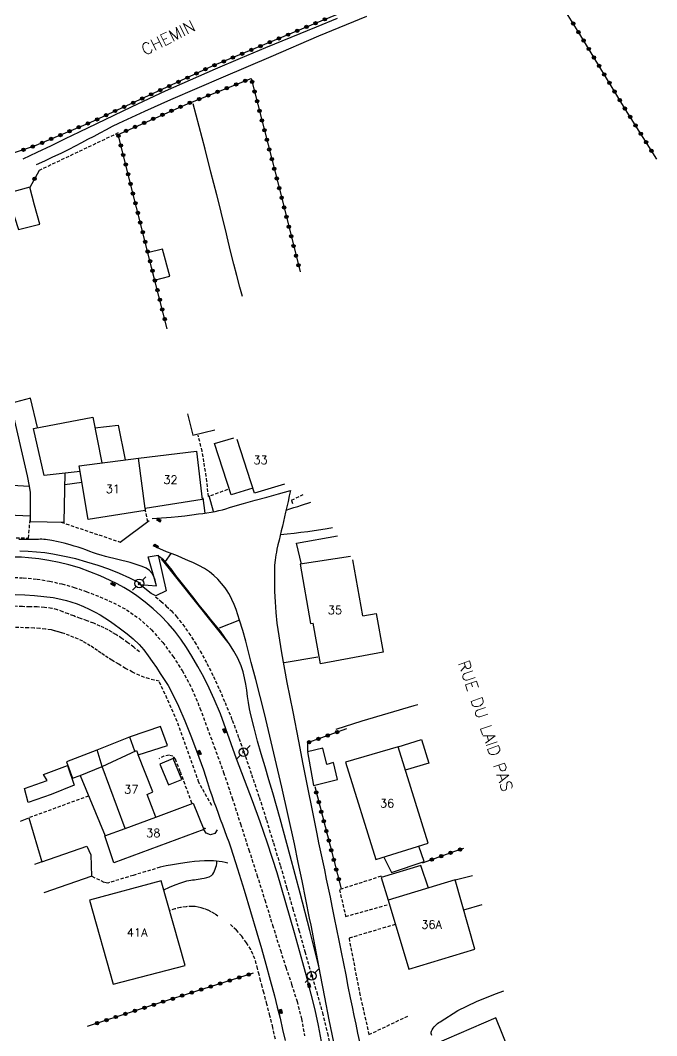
# Model space of a CAD drawing. Header units: millimetres. Extents: x 174000 to 175000, y 130000 to 130858.
# Drawn here: x 174064.6 to 174160.5, y 130416.5 to 130569.5 of the extents above; entities that cross this region are included whole.
import ezdxf
from ezdxf.enums import TextEntityAlignment as Align

# ---------------------------------------------------------------- set-up
doc = ezdxf.new("R2010")
doc.units = ezdxf.units.MM
doc.linetypes.add('DASHED', pattern=[0.75, 0.5, -0.25])
doc.layers.get('0').update_dxf_attribs({"linetype": 'CONTINUOUS'})
for name, color, linetype in [('W0001', 6, 'DASHED'), ('W0006', 2, 'CONTINUOUS'), ('W0010', 4, 'CONTINUOUS'), ('W0014', 7, 'CONTINUOUS'), ('W0017', 7, 'CONTINUOUS'), ('W0071', 7, 'CONTINUOUS'), ('W0101', 7, 'CONTINUOUS'), ('W0104', 1, 'CONTINUOUS'), ('W0105', 7, 'CONTINUOUS'), ('W0112', 1, 'DASHED'), ('W0211', 2, 'CONTINUOUS'), ('W0214', 2, 'CONTINUOUS'), ('W0300', 7, 'CONTINUOUS'), ('W0323', 7, 'CONTINUOUS'), ('W0330', 7, 'CONTINUOUS'), ('W0401', 7, 'CONTINUOUS'), ('W0473', 7, 'CONTINUOUS'), ('W0989', 7, 'CONTINUOUS'), ('W0991', 7, 'CONTINUOUS'), ('W1102', 7, 'CONTINUOUS')]:
    doc.layers.add(name, color=color, linetype=linetype)
doc.styles.get("Standard").update_dxf_attribs({"font": 'romans.shx', "width": 0.85})

# ---------------------------------------------------------------- blocks, each defined once
blk = doc.blocks.new('T401')
for p, q in [((-0.3, 0.3), (0, 0.3)), ((-0.3, -0.25), (-0.3, 0.3)), ((-0.3, 0.15), (0, 0.15)), ((-0.3, 0), (0, 0)), ((0, 0.3), (0, -0.25)), ((-0.3, -0.15), (0, -0.15)), ((-0.3, -0.25), (-0.3, -0.3)), ((-0.3, -0.3), (0, -0.3)), ((0, -0.3), (0, -0.25))]:
    blk.add_line(p, q)
blk = doc.blocks.new('T473')
for p, q in [((-0.166667, 0.166667), (0.166667, -0.166667)), ((-0.166667, -0.166667), (0.166667, 0.166667)), ((0.500001, 0.500001), (1.000002, 1.000002)), ((-1.000002, -1.000002), (-0.500001, -0.500001))]:
    blk.add_line(p, q)
blk.add_ellipse((0, 0), major_axis=(0.471405, 0.471405), ratio=1, start_param=5.4977871438, end_param=11.780972451)
blk = doc.blocks.new('t323o')
at = {"color": 0, "linetype": 'Continuous'}
for radius in [0.25, 0.15]:
    blk.add_circle((0, 0), radius, dxfattribs=at)

msp = doc.modelspace()

# ---------------------------------------------------------------- linework, layer by layer
at = {"layer": 'W0001'}
msp.add_lwpolyline([(174063, 130485.54), (174065.09, 130485.49), (174067.16, 130485.29), (174069.05, 130484.98), (174070.91, 130484.56), (174072.75, 130484.05), (174074.55, 130483.43), (174076.62, 130482.63), (174078.66, 130481.74), (174080.63, 130480.68), (174082.48, 130479.4), (174084.39, 130477.67), (174086.1, 130475.75), (174087.63, 130473.68), (174089.02, 130471.53), (174090.5, 130468.76), (174091.71, 130465.87), (174092.79, 130462.94), (174093.86, 130460.02), (174095.26, 130456.17), (174096.56, 130452.3), (174097.82, 130448.4), (174099.07, 130444.51), (174100.29, 130440.73), (174101.47, 130436.95), (174102.65, 130433.16), (174103.82, 130429.37), (174104.66, 130426.81), (174105.52, 130424.25), (174106.34, 130421.67), (174107, 130419.05), (174107.47, 130416.48)], dxfattribs=at)
at = {"layer": 'W0006'}
for points in [[(174087.32, 130489.15), (174086.47, 130487.96)], [(174097.69, 130479.11), (174094.59, 130477.88)]]:
    msp.add_lwpolyline(points, dxfattribs=at)
at = {"layer": 'W0010'}
msp.add_lwpolyline([(174085.89, 130488.37), (174096.09, 130475.48)], dxfattribs=at)
at = {"layer": 'W0014'}
for points in [[(174110, 130415.65), (174109.57, 130418.05), (174109.06, 130420.42), (174108.48, 130422.78), (174107.85, 130425.12), (174107.22, 130427.46), (174105.96, 130431.99), (174104.67, 130436.52), (174103.32, 130441.02), (174101.88, 130445.51), (174100.78, 130448.7), (174099.61, 130451.88), (174098.42, 130455.04), (174097.23, 130458.2), (174096.42, 130460.46), (174095.62, 130462.74), (174094.79, 130464.99), (174093.86, 130467.22), (174093.09, 130468.87), (174092.28, 130470.51), (174091.4, 130472.11), (174090.47, 130473.69), (174089.66, 130474.97), (174088.82, 130476.22), (174087.91, 130477.44), (174086.93, 130478.6), (174085.84, 130479.74), (174084.68, 130480.8), (174083.47, 130481.8), (174082.21, 130482.75), (174081.25, 130483.41), (174080.25, 130484.01), (174079.23, 130484.58), (174078.19, 130485.1), (174076.68, 130485.79), (174075.14, 130486.41), (174073.57, 130486.97), (174071.98, 130487.45), (174070.48, 130487.82), (174068.96, 130488.12), (174067.42, 130488.35), (174065.88, 130488.52), (174064.82, 130488.58), (174063.77, 130488.61)], [(174063.89, 130482.97), (174065.32, 130482.9), (174066.76, 130482.82), (174068.19, 130482.69), (174069.61, 130482.51), (174070.28, 130482.39), (174070.95, 130482.24), (174071.62, 130482.07), (174072.28, 130481.88), (174073.21, 130481.55), (174074.14, 130481.18), (174075.04, 130480.77), (174075.93, 130480.33), (174076.67, 130479.91), (174077.38, 130479.47), (174078.08, 130479), (174078.77, 130478.51), (174079.75, 130477.79), (174080.73, 130477.06), (174081.67, 130476.28), (174082.55, 130475.43), (174083.27, 130474.62), (174083.92, 130473.75), (174084.53, 130472.86), (174085.14, 130471.97), (174085.74, 130471.08), (174086.33, 130470.18), (174086.9, 130469.27), (174087.42, 130468.33), (174088.48, 130466.16), (174089.44, 130463.94), (174090.33, 130461.69), (174091.2, 130459.44), (174091.55, 130458.48), (174091.89, 130457.52), (174092.22, 130456.56), (174092.53, 130455.59), (174092.85, 130454.63), (174093.16, 130453.66), (174093.48, 130452.7), (174093.82, 130451.73), (174094.13, 130450.87), (174094.44, 130450.01), (174094.76, 130449.15), (174095.09, 130448.29), (174095.41, 130447.42), (174095.73, 130446.56), (174096.04, 130445.7), (174096.34, 130444.83), (174097.38, 130441.64), (174098.37, 130438.44), (174099.34, 130435.23), (174100.29, 130432.01), (174100.97, 130429.64), (174101.64, 130427.26), (174102.3, 130424.88), (174102.93, 130422.49), (174103.35, 130420.82), (174103.77, 130419.14), (174104.17, 130417.46), (174104.53, 130415.78)]]:
    msp.add_lwpolyline(points, dxfattribs=at)
at = {"layer": 'W0017'}
for points in [[(174084.49, 130494.43), (174085.21, 130494.46), (174085.93, 130494.51), (174086.65, 130494.56), (174087.37, 130494.62), (174088.41, 130494.72), (174089.44, 130494.84), (174090.48, 130494.97), (174091.51, 130495.11), (174092.14, 130495.19), (174092.77, 130495.28), (174093.39, 130495.37), (174094.01, 130495.49), (174094.55, 130495.62), (174095.09, 130495.75), (174095.62, 130495.9), (174096.15, 130496.06), (174096.68, 130496.21), (174097.21, 130496.37), (174097.74, 130496.53), (174098.27, 130496.68), (174100.04, 130497.17), (174101.8, 130497.66), (174103.56, 130498.15), (174105.33, 130498.64)], [(174105.33, 130498.64), (174105.15, 130497.82), (174104.98, 130497.01), (174104.8, 130496.19), (174104.62, 130495.37), (174104.46, 130494.67), (174104.3, 130493.97), (174104.13, 130493.27), (174103.96, 130492.58), (174103.79, 130491.88), (174103.62, 130491.18), (174103.46, 130490.48), (174103.31, 130489.78), (174103.23, 130489.37), (174103.15, 130488.97), (174103.08, 130488.56), (174103.02, 130488.15), (174102.96, 130487.38), (174102.93, 130486.6), (174102.92, 130485.83), (174102.93, 130485.05), (174102.96, 130483.45), (174103.04, 130481.85), (174103.15, 130480.25), (174103.31, 130478.65), (174103.97, 130474.18), (174104.79, 130469.74), (174105.69, 130465.32), (174106.56, 130460.89), (174107.23, 130457.4), (174107.91, 130453.91), (174108.6, 130450.42), (174109.3, 130446.94), (174109.58, 130445.57), (174109.87, 130444.2), (174110.16, 130442.84), (174110.45, 130441.47), (174110.74, 130440.11), (174111.03, 130438.74), (174111.32, 130437.38), (174111.6, 130436.01), (174111.95, 130434.28), (174112.3, 130432.56), (174112.64, 130430.83), (174112.99, 130429.1), (174113.33, 130427.38), (174113.67, 130425.65), (174114.01, 130423.92), (174114.36, 130422.2), (174114.63, 130420.87), (174114.9, 130419.55), (174115.18, 130418.23), (174115.45, 130416.9), (174115.73, 130415.58)], [(174092.12, 130497.53), (174092.44, 130495.25)], [(174093.77, 130495.46), (174093.11, 130497.82)], [(174104.69, 130495.68), (174105.27, 130495.87), (174105.85, 130496.06), (174106.44, 130496.25), (174107.02, 130496.44), (174108.4, 130496.89)], [(174111.68, 130493.02), (174110.87, 130492.89), (174109.91, 130492.73), (174108.94, 130492.58), (174107.97, 130492.44), (174106.93, 130492.31), (174105.9, 130492.18), (174104.86, 130492.07), (174103.82, 130491.96)], [(174086.69, 130489.41), (174084.66, 130490.31)], [(174111.88, 130415.51), (174111.2, 130418.9), (174110.52, 130422.29), (174109.86, 130425.69), (174109.65, 130426.75), (174109.45, 130427.82), (174109.25, 130428.88), (174109.05, 130429.95), (174108.85, 130431.02), (174108.65, 130432.08), (174108.44, 130433.15), (174108.23, 130434.22), (174107.67, 130437.01), (174107.11, 130439.81), (174106.53, 130442.6), (174105.93, 130445.39), (174105, 130449.67), (174104.04, 130453.95), (174103.06, 130458.22), (174102.05, 130462.49), (174101.42, 130465.06), (174100.77, 130467.62), (174100.11, 130470.18), (174099.44, 130472.74), (174099.02, 130474.34), (174098.61, 130475.94), (174098.18, 130477.53), (174097.69, 130479.11), (174097.43, 130479.91), (174097.15, 130480.69), (174096.85, 130481.47), (174096.51, 130482.24), (174096.29, 130482.69), (174096.05, 130483.12), (174095.8, 130483.55), (174095.51, 130483.96), (174094.98, 130484.63), (174094.41, 130485.27), (174093.8, 130485.86), (174093.14, 130486.41), (174092.37, 130486.91), (174091.55, 130487.34), (174090.72, 130487.73), (174089.89, 130488.1), (174089.1, 130488.46), (174088.31, 130488.79), (174087.5, 130489.11), (174086.69, 130489.41)], [(174109.49, 130473.52), (174104.41, 130472.68)], [(174094.32, 130447.54), (174093.94, 130446.98), (174093.29, 130446.77), (174092.65, 130447.01), (174092.29, 130447.59), (174092.3, 130447.68), (174092.36, 130447.75), (174092.45, 130447.76), (174092.53, 130447.71)], [(174095.92, 130442.5), (174095.49, 130442.6), (174095.06, 130442.68), (174094.62, 130442.74), (174094.18, 130442.79), (174093.73, 130442.83), (174093.28, 130442.85), (174092.83, 130442.85), (174092.39, 130442.84), (174091.64, 130442.8), (174090.89, 130442.73), (174090.15, 130442.65), (174089.41, 130442.55), (174088.47, 130442.41), (174087.55, 130442.25), (174086.62, 130442.07), (174085.7, 130441.87)], [(174086.27, 130438.5), (174087.11, 130438.89), (174087.97, 130439.24), (174088.85, 130439.55), (174089.75, 130439.81), (174090.02, 130439.88), (174090.31, 130439.93), (174090.59, 130439.97), (174090.87, 130440), (174091.15, 130440.03), (174091.44, 130440.07), (174091.72, 130440.12), (174092, 130440.18), (174092.36, 130440.26), (174092.73, 130440.34), (174093.1, 130440.46), (174093.43, 130440.66), (174093.63, 130440.86), (174093.78, 130441.1), (174093.9, 130441.35), (174094.01, 130441.61), (174094.11, 130441.88), (174094.18, 130442.16), (174094.23, 130442.45), (174094.25, 130442.74)], [(174126.62, 130416.53), (174126.57, 130416.69), (174126.55, 130416.85), (174126.56, 130417.02), (174126.6, 130417.18), (174126.7, 130417.41), (174126.83, 130417.63), (174126.99, 130417.82), (174127.16, 130418), (174127.34, 130418.17), (174127.52, 130418.32), (174127.71, 130418.47), (174127.91, 130418.61), (174130.55, 130420.29), (174133.37, 130421.63), (174136.25, 130422.79), (174137.47, 130423.26)]]:
    msp.add_lwpolyline(points, dxfattribs=at)
at = {"layer": 'W0071'}
for points in [[(174065.08, 130548.61), (174067.2, 130549.62), (174069.32, 130550.64), (174071.44, 130551.66), (174073.56, 130552.68), (174076.18, 130553.94), (174078.8, 130555.2), (174081.42, 130556.46), (174084.05, 130557.69), (174086.54, 130558.84), (174089.03, 130559.97), (174091.53, 130561.08), (174094.03, 130562.17), (174097.82, 130563.79), (174101.63, 130565.37), (174105.44, 130566.93), (174109.25, 130568.5), (174112.43, 130569.82)], [(174116.79, 130570.05), (174109.57, 130567.07), (174102.38, 130564), (174095.2, 130560.91), (174091.24, 130559.22), (174087.28, 130557.51), (174083.35, 130555.76), (174079.45, 130553.94), (174078.5, 130553.47), (174077.56, 130552.99), (174076.63, 130552.5), (174075.7, 130552), (174074.77, 130551.5), (174073.84, 130551), (174072.9, 130550.51), (174071.96, 130550.04), (174070.74, 130549.44), (174069.51, 130548.85), (174068.28, 130548.27), (174067.04, 130547.71)]]:
    msp.add_lwpolyline(points, dxfattribs=at)
at = {"layer": 'W0101'}
for points in [[(174104.43, 130499.6), (174099.92, 130498.23), (174097.33, 130506.32)], [(174082.45, 130503.49), (174091.17, 130504.58), (174092.02, 130497.31), (174083.45, 130495.95)], [(174074.87, 130494.28), (174073.51, 130502.37), (174082.45, 130503.49)], [(174057.3, 130499.81), (174057.35, 130499.81), (174065.97, 130499.3)], [(174065.97, 130499.3), (174066.14, 130498.33), (174066.14, 130494.79)], [(174066.14, 130494.79), (174057.3, 130495.18)], [(174083.45, 130495.95), (174083.47, 130495.64), (174074.87, 130494.28)], [(174114.41, 130488.68), (174106.83, 130487.52)], [(174106.83, 130487.52), (174108.38, 130478.6), (174108.79, 130478.66)], [(174116.23, 130479.74), (174114.72, 130488.18)], [(174116.23, 130479.75), (174118.24, 130480.11), (174119.33, 130474.27), (174109.86, 130472.55), (174108.79, 130478.66)], [(174076.98, 130457.06), (174082.16, 130459.49), (174082.4, 130458.83)], [(174085.05, 130449.44), (174083.78, 130452.85), (174084.63, 130453.26), (174082.4, 130458.83)], [(174080.43, 130447.74), (174076.98, 130457.06)], [(174085.05, 130449.44), (174090.67, 130451.52), (174092.29, 130447.59)], [(174092.29, 130447.59), (174078.74, 130442.57), (174077.39, 130446.62), (174080.43, 130447.74)]]:
    msp.add_lwpolyline(points, dxfattribs=at)
for points in [[(174121.56, 130460), (174113.66, 130457.72), (174118.22, 130443.04), (174126.09, 130445.53)], [(174089.48, 130427.07), (174085.89, 130439.84), (174075.06, 130436.93), (174078.65, 130424.26)], [(174130.14, 130439.96), (174120.06, 130436.9), (174123.16, 130426.53), (174133.12, 130429.56)]]:
    msp.add_lwpolyline(points, close=True, dxfattribs=at)
at = {"layer": 'W0104'}
for points in [[(174066.07, 130544.32), (174062.63, 130543.4), (174064.38, 130537.99), (174067.57, 130538.79), (174066.77, 130541.65)], [(174083.81, 130534.43), (174084.87, 130530.34), (174087.16, 130530.93), (174086.09, 130535.02), (174083.81, 130534.43)], [(174110.2, 130459.83), (174107.89, 130459.25), (174108.84, 130454.18), (174112.42, 130455.08), (174111.82, 130457.67), (174110.83, 130457.36)], [(174088.97, 130455.1), (174087.66, 130458.25), (174085.68, 130457.43), (174086.99, 130454.28), (174088.97, 130455.1)], [(174072.78, 130454.23), (174069.27, 130452.82), (174065.85, 130451.64), (174065.27, 130453.74), (174068.69, 130454.96), (174068.13, 130455.83), (174071.74, 130457.19)], [(174129.14, 130410.52), (174138.18, 130414.49), (174136.27, 130419.19), (174126.99, 130415.19)]]:
    msp.add_lwpolyline(points, close=True, dxfattribs=at)
for points in [[(174067.23, 130508.11), (174066.19, 130512.53), (174063.19, 130511.75), (174065.68, 130500.85), (174065.97, 130499.3)], [(174089.84, 130510.17), (174090.64, 130506.97), (174093.96, 130507.8)], [(174073.66, 130501.51), (174068.25, 130500.92), (174066.65, 130508), (174075.57, 130509.69), (174076.91, 130502.8)], [(174075.89, 130508.06), (174079.4, 130508.48), (174080.43, 130503.24)], [(174099.69, 130498.97), (174096.43, 130498.01), (174093.91, 130505.74), (174096.82, 130506.58)], [(174066.14, 130494.79), (174066.14, 130493.99), (174071.26, 130493.85), (174071.4, 130501.26)], [(174071.37, 130499.56), (174073.93, 130499.9)], [(174107.03, 130487.55), (174106.27, 130490.72), (174112.45, 130491.81)], [(174082.4, 130458.83), (174086.81, 130460.24), (174085.77, 130463.07), (174081.19, 130461.52), (174076.18, 130459.54), (174071.62, 130457.77), (174072.49, 130455.3), (174073.66, 130455.71)], [(174081.89, 130459.36), (174081.12, 130461.49)], [(174121.56, 130460), (174125.1, 130461.13), (174126.21, 130457.57), (174122.65, 130456.52)], [(174076.98, 130457.06), (174076.23, 130459.56)], [(174073.66, 130455.71), (174076.98, 130457.06)], [(174073.66, 130455.71), (174077.42, 130446.63)], [(174064.66, 130448.84), (174065.95, 130449.31), (174067.91, 130442.7), (174074.65, 130445.05), (174075.26, 130443.76), (174075.35, 130440.54)], [(174119.42, 130443.42), (174120.57, 130441.07), (174125.51, 130442.74), (174124.66, 130445.08)], [(174067.91, 130442.7), (174066.79, 130442.32)], [(174126.15, 130438.75), (174124.98, 130442.14), (174119.02, 130440.35), (174120.06, 130436.9)], [(174075.4, 130440.52), (174068.2, 130438.01)], [(174130.14, 130439.96), (174132.79, 130440.64)], [(174134.2, 130436.24), (174131.43, 130435.43)]]:
    msp.add_lwpolyline(points, dxfattribs=at)
at = {"layer": 'W0105'}
for points in [[(174082.65, 130484.47), (174085.17, 130484.27), (174083.91, 130488.64), (174085.41, 130488.88), (174086.62, 130483.55), (174085.07, 130482.77), (174084.34, 130483.14)], [(174084.34, 130483.14), (174082.65, 130484.47)]]:
    msp.add_lwpolyline(points, dxfattribs=at)
at = {"layer": 'W0112'}
for points in [[(174079.4, 130552.51), (174067.48, 130546.86)], [(174095.88, 130498.79), (174092.99, 130497.72), (174092.77, 130500.02), (174092.05, 130504.56), (174091.44, 130506.98)], [(174105.71, 130496.61), (174105.52, 130497.19), (174107.24, 130498.02)], [(174083.86, 130493.94), (174083.46, 130495.72)], [(174053.55, 130491.91), (174065.88, 130491.47), (174066.14, 130494.52)], [(174070.81, 130493.86), (174079.71, 130490.87)], [(174085, 130482.63), (174085.84, 130481.96), (174086.64, 130481.24), (174087.4, 130480.49), (174088.12, 130479.7), (174089.12, 130478.46), (174090.05, 130477.16), (174090.91, 130475.82), (174091.73, 130474.46), (174092.77, 130472.57), (174093.73, 130470.64), (174094.63, 130468.68), (174095.49, 130466.71), (174096.58, 130464.03), (174097.59, 130461.32), (174098.55, 130458.59), (174099.49, 130455.85), (174100.63, 130452.43), (174101.72, 130448.99), (174102.78, 130445.54), (174103.82, 130442.09), (174104.77, 130438.87), (174105.69, 130435.64), (174106.6, 130432.41), (174107.51, 130429.18), (174108.39, 130426.11), (174109.3, 130423.05), (174110.16, 130419.97), (174110.92, 130416.87), (174111.27, 130415.19)], [(174082.6, 130474.32), (174081.74, 130475.02), (174080.86, 130475.7), (174079.96, 130476.35), (174079.04, 130476.96), (174078.46, 130477.3), (174077.88, 130477.63), (174077.29, 130477.93), (174076.69, 130478.22), (174075.7, 130478.64), (174074.7, 130479.02), (174073.69, 130479.38), (174072.69, 130479.74), (174071.88, 130480.05), (174071.07, 130480.37), (174070.24, 130480.67), (174069.39, 130480.88), (174068.29, 130481.04), (174067.17, 130481.1), (174066.06, 130481.11), (174064.96, 130481.15), (174063.72, 130481.21)], [(174085.58, 130469.91), (174084.83, 130470.06), (174084.09, 130470.25), (174083.36, 130470.48), (174082.65, 130470.75), (174081.56, 130471.26), (174080.5, 130471.84), (174079.48, 130472.46), (174078.45, 130473.08), (174077.9, 130473.43), (174077.35, 130473.79), (174076.81, 130474.16), (174076.27, 130474.53), (174075.73, 130474.9), (174075.18, 130475.25), (174074.62, 130475.6), (174074.04, 130475.92), (174073.39, 130476.23), (174072.73, 130476.52), (174072.06, 130476.78), (174071.38, 130477.03), (174070.86, 130477.21), (174070.34, 130477.37), (174069.81, 130477.52), (174069.27, 130477.64), (174068.43, 130477.77), (174067.59, 130477.85), (174066.75, 130477.91), (174065.9, 130477.95), (174063.94, 130478)], [(174093.48, 130451.18), (174092.05, 130453.77), (174091.56, 130454.67), (174088.27, 130463.85), (174085.58, 130469.91)], [(174090.5, 130451.54), (174088.75, 130456.31), (174088.02, 130458.15), (174087.64, 130458.62), (174087.06, 130458.76), (174086.28, 130458.64), (174085.53, 130458.23)], [(174074.94, 130452.61), (174065.83, 130449.29)], [(174085.7, 130441.87), (174081.65, 130440.66), (174077.82, 130439.5), (174077.29, 130439.59), (174075.35, 130440.54)], [(174118.99, 130440.52), (174112.72, 130438.5), (174113.66, 130434.48)], [(174094.42, 130434.53), (174093.93, 130434.87), (174093.42, 130435.17), (174092.89, 130435.43), (174092.34, 130435.64), (174091.9, 130435.78), (174091.44, 130435.89), (174090.99, 130435.96), (174090.52, 130435.98), (174089.65, 130435.94), (174088.78, 130435.82), (174087.93, 130435.61), (174087.1, 130435.33)], [(174113.66, 130434.48), (174120.18, 130436.3)], [(174100.36, 130426.61), (174100.2, 130427.35), (174099.98, 130428.08), (174099.7, 130428.79), (174099.36, 130429.47), (174098.73, 130430.51), (174098, 130431.49), (174097.19, 130432.4), (174096.31, 130433.25)], [(174121.14, 130433.27), (174114.17, 130431.19)], [(174114.17, 130431.19), (174115.74, 130423), (174117.17, 130416.67)], [(174103.07, 130415.99), (174102.69, 130417.76), (174102.25, 130419.51), (174101.79, 130421.25), (174101.33, 130423), (174101.09, 130423.9), (174100.85, 130424.8), (174100.61, 130425.71), (174100.36, 130426.61)], [(174117.17, 130416.67), (174123.06, 130419.48)]]:
    msp.add_lwpolyline(points, dxfattribs=at)
at = {"layer": 'W0211'}
for points in [[(174085.04, 130484.59), (174084.96, 130485.14), (174084.77, 130485.67), (174084.49, 130486.15), (174084.12, 130486.58), (174083.6, 130486.96), (174083, 130487.21), (174082.39, 130487.39), (174081.8, 130487.57), (174081.19, 130487.77), (174080.57, 130487.94), (174079.95, 130488.1), (174079.33, 130488.25), (174078.71, 130488.39), (174078.09, 130488.54), (174077.47, 130488.7), (174076.85, 130488.88), (174076.27, 130489.06), (174075.68, 130489.26), (174075.1, 130489.47), (174074.52, 130489.68), (174073.94, 130489.89), (174073.36, 130490.09), (174072.77, 130490.28), (174072.18, 130490.45), (174071.26, 130490.7), (174070.33, 130490.93), (174069.39, 130491.12), (174068.45, 130491.25), (174068.18, 130491.27), (174067.91, 130491.29), (174067.65, 130491.29), (174067.38, 130491.28), (174067.11, 130491.27), (174066.85, 130491.26), (174066.58, 130491.26), (174066.31, 130491.25), (174065.38, 130491.25), (174064.44, 130491.25)], [(174109.66, 130426.71), (174108.24, 130432.34), (174106.79, 130437.96), (174105.31, 130443.58), (174103.8, 130449.19), (174103.25, 130451.15), (174102.68, 130453.1), (174102.11, 130455.05), (174101.52, 130457), (174100.95, 130458.95), (174100.39, 130460.9), (174099.86, 130462.87), (174099.36, 130464.84), (174099.17, 130465.76), (174099.01, 130466.69), (174098.88, 130467.62), (174098.75, 130468.55), (174098.61, 130469.48), (174098.43, 130470.41), (174098.21, 130471.33), (174097.91, 130472.23), (174097.41, 130473.36), (174096.81, 130474.44), (174096.15, 130475.48), (174095.46, 130476.5), (174094.78, 130477.44), (174094.05, 130478.35), (174093.31, 130479.25), (174092.58, 130480.16), (174091.61, 130481.39), (174090.64, 130482.62), (174089.68, 130483.85), (174088.7, 130485.07), (174088.1, 130485.86), (174087.51, 130486.66), (174086.89, 130487.44), (174086.21, 130488.18), (174086.02, 130488.35), (174085.81, 130488.52), (174085.6, 130488.67), (174085.38, 130488.81)]]:
    msp.add_lwpolyline(points, dxfattribs=at)
at = {"layer": 'W0214'}
msp.add_lwpolyline([(174082.72, 130484.66), (174081.17, 130485.43), (174079.58, 130486.13), (174077.98, 130486.77), (174076.35, 130487.35), (174074.68, 130487.87), (174072.99, 130488.33), (174071.28, 130488.72), (174069.56, 130489.05), (174068.33, 130489.23), (174067.09, 130489.37), (174065.84, 130489.46), (174064.59, 130489.51)], dxfattribs=at)
at = {"layer": 'W0300'}
msp.add_lwpolyline([(174124.52, 130466.37), (174123.94, 130466.21), (174120.01, 130465.06), (174116.09, 130463.87), (174112.18, 130462.64)], dxfattribs=at)
at = {"layer": 'W0323'}
for points in [[(174126.79, 130607.36), (174129.72, 130593.36), (174132.44, 130578.7), (174126.53, 130576.2), (174109.9, 130569.37), (174093.55, 130562.56), (174075.11, 130554.06), (174066.73, 130550.52), (174057.28, 130547.39), (174049.74, 130544.68), (174046.81, 130546.06)], [(174160.52, 130548.56), (174155.84, 130556.02), (174148.92, 130567.41), (174144.19, 130575.09)], [(174086.78, 130523.01), (174084.92, 130530.29), (174079.37, 130552.29), (174089.82, 130556.92), (174099.44, 130560.72), (174104.04, 130542.67), (174106.79, 130531.59)], [(174067.48, 130546.86), (174066.07, 130544.29)], [(174113.78, 130462.76), (174107.92, 130460.63), (174107.89, 130459.37)], [(174109.01, 130454.04), (174111.33, 130445.09), (174112.98, 130438.63)], [(174125.24, 130442.53), (174130.26, 130444.34), (174131.47, 130444.74)], [(174074.77, 130417.93), (174084.63, 130421.13), (174099.78, 130425.95)]]:
    msp.add_lwpolyline(points, dxfattribs=at)
at = {"layer": 'W0330'}
for points in [[(174098.11, 130527.87), (174097.72, 130529.29), (174097.26, 130531.02), (174096.81, 130532.76), (174096.38, 130534.49), (174095.96, 130536.23), (174095.54, 130537.97), (174095.12, 130539.71), (174094.69, 130541.44), (174094.25, 130543.18), (174093.37, 130546.62), (174092.48, 130550.05), (174091.58, 130553.49), (174090.67, 130556.92)], [(174079.71, 130490.87), (174084.05, 130494.14)]]:
    msp.add_lwpolyline(points, dxfattribs=at)
at = {"layer": 'W1102'}
for points in [[(174083.45, 130495.95), (174082.45, 130503.49)], [(174080.43, 130447.74), (174085.05, 130449.44)]]:
    msp.add_lwpolyline(points, dxfattribs=at)

# ---------------------------------------------------------------- block references
at = {"layer": 'W0323'}
for p, rotation in [((174110.53, 130569.63), 202.3465210048579), ((174106.37, 130567.9), 202.6017824116662), ((174107.76, 130568.48), 202.6017824116662), ((174109.14, 130569.05), 202.6017824116662), ((174147.94, 130569), 121.5974217902892), ((174103.6, 130566.75), 202.6017824116662), ((174104.99, 130567.32), 202.6017824116662), ((174148.72, 130567.72), 121.5974217902892), ((174149.5, 130566.44), 121.3209546843432), ((174099.45, 130565.02), 202.6017824116662), ((174100.83, 130565.6), 202.6017824116662), ((174102.22, 130566.17), 202.6017824116662), ((174150.28, 130565.16), 121.3209546843432), ((174096.68, 130563.87), 202.6017824116662), ((174098.06, 130564.44), 202.6017824116662), ((174151.06, 130563.88), 121.3209546843432), ((174092.54, 130562.1), 204.7608133461669), ((174093.91, 130562.71), 202.6017824116662), ((174095.3, 130563.29), 202.6017824116662), ((174151.84, 130562.6), 121.3209546843432), ((174089.82, 130560.84), 204.7608133461669), ((174091.18, 130561.47), 204.7608133461669), ((174098.54, 130560.37), 21.57711148257539), ((174152.62, 130561.32), 121.3209546843432), ((174085.73, 130558.96), 204.7608133461669), ((174087.09, 130559.58), 204.7608133461669), ((174088.46, 130560.21), 204.7608133461669), ((174094.36, 130558.71), 21.57711148257539), ((174095.75, 130559.26), 21.57711148257539), ((174097.15, 130559.82), 21.57711148257539), ((174099.57, 130560.2), 284.3073577803096), ((174099.94, 130558.75), 284.3073577803096), ((174153.4, 130560.04), 121.3209546843432), ((174154.18, 130558.75), 121.3209546843432), ((174083.01, 130557.7), 204.7608133461669), ((174084.37, 130558.33), 204.7608133461669), ((174091.57, 130557.61), 21.57711148257539), ((174092.96, 130558.16), 21.57711148257539), ((174100.31, 130557.29), 284.3073577803096), ((174154.96, 130557.47), 121.3209546843432), ((174078.92, 130555.82), 204.7608133461669), ((174080.28, 130556.44), 204.7608133461669), ((174081.65, 130557.07), 204.7608133461669), ((174087.42, 130555.86), 23.90078760050611), ((174088.8, 130556.46), 23.90078760050611), ((174090.17, 130557.06), 21.57711148257539), ((174100.68, 130555.84), 284.3073577803096), ((174155.74, 130556.19), 121.3209546843432), ((174076.2, 130554.56), 204.7608133461669), ((174077.56, 130555.19), 204.7608133461669), ((174084.68, 130554.64), 23.90078760050611), ((174086.05, 130555.25), 23.90078760050611), ((174101.05, 130554.39), 284.3073577803096), ((174156.54, 130554.92), 122.0878091038523), ((174072.07, 130552.77), 202.8780623544881), ((174073.45, 130553.36), 202.8780623544881), ((174074.83, 130553.94), 202.8780623544881), ((174080.57, 130552.82), 23.90078760050611), ((174081.94, 130553.42), 23.90078760050611), ((174083.31, 130554.03), 23.90078760050611), ((174101.42, 130552.93), 284.3073577803096), ((174157.33, 130553.65), 122.0878091038523), ((174069.3, 130551.61), 202.8780623544881), ((174070.69, 130552.19), 202.8780623544881), ((174079.42, 130552.1), 104.1549595816892), ((174101.79, 130551.48), 284.3073577803096), ((174158.13, 130552.38), 122.0878091038523), ((174158.93, 130551.11), 122.0878091038523), ((174065.11, 130549.99), 198.3026251907216), ((174066.53, 130550.46), 198.3026251907216), ((174067.92, 130551.02), 202.8780623544881), ((174079.79, 130550.64), 104.1549595816892), ((174102.16, 130550.03), 284.3073577803096), ((174159.72, 130549.84), 122.0878091038523), ((174080.16, 130549.19), 104.1549595816892), ((174102.54, 130548.57), 284.3073577803096), ((174080.52, 130547.74), 104.1549595816892), ((174102.91, 130547.12), 284.3073577803096), ((174066.79, 130545.61), 241.3138559897875), ((174080.89, 130546.28), 104.1549595816892), ((174103.28, 130545.67), 284.3073577803096), ((174081.26, 130544.83), 104.1549595816892), ((174103.65, 130544.21), 284.3073577803096), ((174081.62, 130543.37), 104.1549595816892), ((174081.99, 130541.92), 104.1549595816892), ((174104.02, 130542.76), 284.3073577803096), ((174082.36, 130540.46), 104.1549595816892), ((174104.38, 130541.3), 283.9237084822539), ((174082.72, 130539.01), 104.1549595816892), ((174104.74, 130539.85), 283.9237084822539), ((174083.09, 130537.55), 104.1549595816892), ((174105.1, 130538.39), 283.9237084822539), ((174083.46, 130536.1), 104.1549595816892), ((174105.46, 130536.94), 283.9237084822539), ((174083.82, 130534.65), 104.1549595816892), ((174105.82, 130535.48), 283.9237084822539), ((174084.19, 130533.19), 104.1549595816892), ((174106.18, 130534.02), 283.9237084822539), ((174084.56, 130531.74), 104.1549595816892), ((174106.55, 130532.57), 283.9237084822539), ((174084.92, 130530.28), 104.3136520594112), ((174085.3, 130528.83), 104.3136520594112), ((174085.67, 130527.38), 104.3136520594112), ((174086.04, 130525.92), 104.3136520594112), ((174086.41, 130524.47), 104.3136520594112), ((174109.55, 130461.22), 199.9831120141927), ((174110.96, 130461.73), 199.9831120141927), ((174112.37, 130462.25), 199.9831120141927), ((174108.14, 130460.71), 199.9831120141927), ((174109.24, 130453.15), 284.5829391580234), ((174109.62, 130451.7), 284.5829391580234), ((174109.99, 130450.25), 284.5829391580234), ((174110.37, 130448.8), 284.5829391580234), ((174110.75, 130447.34), 284.5829391580234), ((174111.13, 130445.89), 284.5829391580234), ((174111.5, 130444.44), 284.2884266466754), ((174129.47, 130444.06), 19.91640087095653), ((174130.89, 130444.55), 18.17636379103), ((174111.87, 130442.99), 284.2884266466754), ((174126.65, 130443.04), 19.91640087095653), ((174128.06, 130443.55), 19.91640087095653), ((174112.24, 130441.53), 284.2884266466754), ((174112.61, 130440.08), 284.2884266466754), ((174099.06, 130425.72), 17.66147509741369), ((174094.77, 130424.36), 17.66147509741369), ((174096.2, 130424.81), 17.66147509741369), ((174097.63, 130425.27), 17.66147509741369), ((174090.48, 130422.99), 17.66147509741369), ((174091.91, 130423.45), 17.66147509741369), ((174093.34, 130423.9), 17.66147509741369), ((174084.76, 130421.17), 17.66147509741369), ((174086.19, 130421.63), 17.66147509741369), ((174087.62, 130422.08), 17.66147509741369), ((174089.05, 130422.54), 17.66147509741369), ((174080.48, 130419.78), 17.98142924427136), ((174081.91, 130420.25), 17.98142924427136), ((174083.34, 130420.71), 17.98142924427136), ((174076.2, 130418.39), 17.98142924427136), ((174077.63, 130418.86), 17.98142924427136), ((174079.05, 130419.32), 17.98142924427136)]:
    msp.add_blockref('t323o', p, dxfattribs=dict(at, rotation=rotation))
at = {"layer": 'W0401'}
for p, rotation in [((174085.6, 130494.31), 60.74449593164917), ((174085.19, 130490.38), 58.02080773594485), ((174078.7, 130484.64), 63.22074003410228), ((174095.56, 130462.52), 19.46384345608928), ((174091.49, 130459.08), 200.4364674028554), ((174108.01, 130424.04), 194.5129995055402), ((174103.75, 130420.09), 194.096180381251)]:
    msp.add_blockref('T401', p, dxfattribs=dict(at, rotation=rotation))
at = {"layer": 'W0473'}
for p in [(174082.57, 130484.64), (174098.27, 130459.22), (174108.55, 130425.52)]:
    msp.add_blockref('T473', p, dxfattribs=at)

# ---------------------------------------------------------------- texts
at = {"layer": 'W0989'}
for s, rotation, p in [('CHEMIN', 26.6557, (174083.42, 130564.13)), ('RUE DU LAID PAS', 289.0008, (174130.55, 130472.68))]:
    msp.add_text(s, height=1.75, rotation=rotation, dxfattribs=at).set_placement(p)
at = {"layer": 'W0991'}
for s, p in [('33', (174100.83, 130503.25)), ('31', (174078.58, 130498.89)), ('32', (174087.28, 130500.27)), ('35', (174112.05, 130480.63)), ('37', (174081.37, 130453.61)), ('36', (174119.9, 130451.52)), ('38', (174084.68, 130447.05)), ('36A', (174126.61, 130433.25)), ('41A', (174082.26, 130432.05))]:
    msp.add_text(s, height=1.25, dxfattribs=at).set_placement(p, align=Align.MIDDLE_CENTER)

doc.saveas('drawing.dxf')
